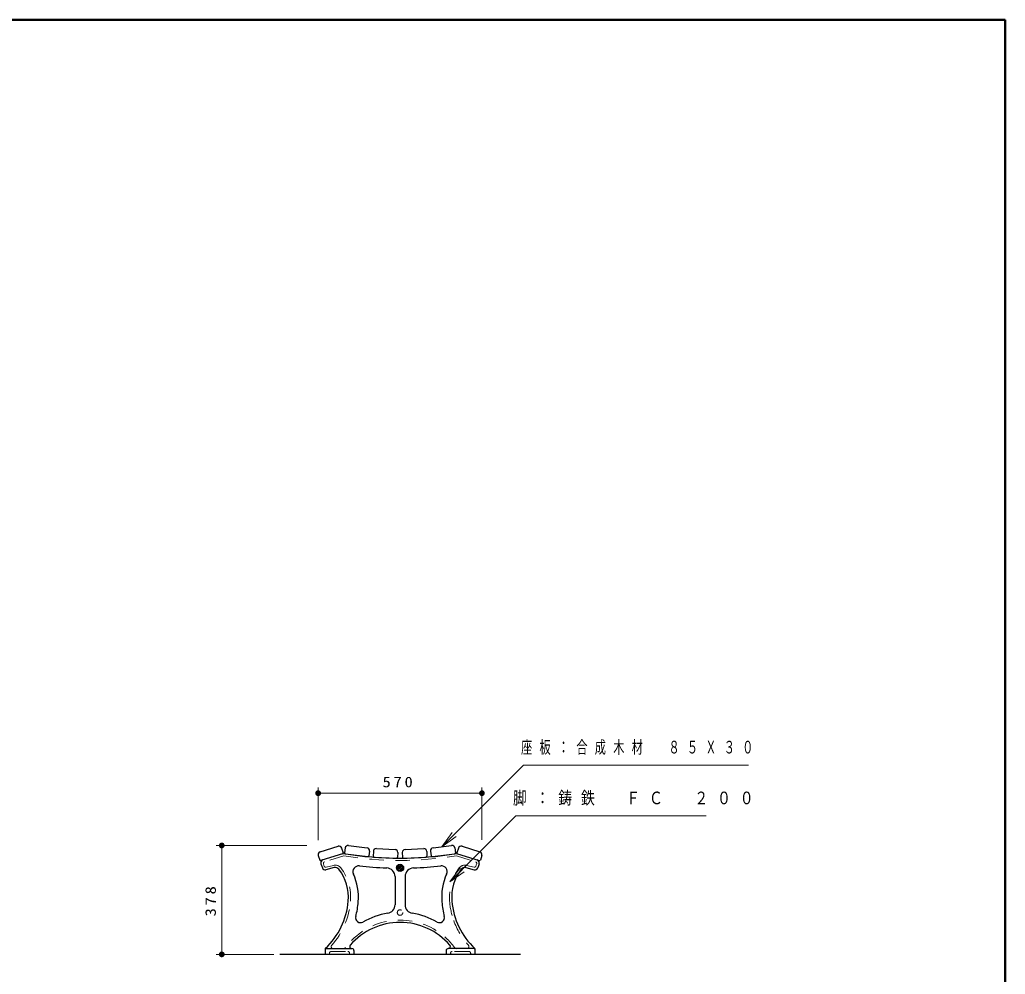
# Model space of a CAD drawing. Units: millimetres on the paper, scale 1:20. Extents: x -365 to 10, y -38 to 257.
# Drawn here: x -171 to 0, y 91.4 to 257 of the extents above; entities that cross this region are included whole.
import ezdxf

# ---------------------------------------------------------------- set-up
doc = ezdxf.new("R2010")
doc.units = ezdxf.units.MM
doc.linetypes.add('USER1', pattern=[4.5, 2.5, -2])
doc.layers.add('LY_1', color=4, linetype='Continuous', lineweight=25)
doc.layers.add('LY_2', color=7, linetype='Continuous', lineweight=13)
doc.styles.add('ＭＳ ゴシック', font='')
doc.styles.get('ＭＳ ゴシック').set_extended_font_data('MS Gothic')

# ---------------------------------------------------------------- blocks, each defined once
blk = doc.blocks.new('filled_dot')
at = {"color": 0, "linetype": 'Continuous', "lineweight": -2, "const_width": 1.25}
blk.add_lwpolyline([(-0.625, 0, 1), (0.625, 0, 1)], format="xyb", close=True, dxfattribs=at)

msp = doc.modelspace()

# ---------------------------------------------------------------- linework, layer by layer
at = {"layer": 'LY_1', "color": 7, "lineweight": 13}
for p, q in [((-119.242, 114.665), (-119.242, 123.817)), ((-90.821, 114.732), (-90.821, 123.817)), ((-119.242, 122.817), (-90.821, 122.817)), ((-97.751, 113.535), (-95.983, 116.01)), ((-97.751, 113.535), (-95.629, 115.656)), ((-95.276, 115.303), (-97.751, 113.535)), ((-121.195, 113.75), (-136.968, 113.75)), ((-135.968, 94.853), (-135.968, 113.75)), ((-96.387, 107.412), (-94.619, 109.887)), ((-96.387, 107.412), (-94.266, 109.534)), ((-93.912, 109.18), (-96.387, 107.412)), ((-126.906, 94.853), (-136.968, 94.853))]:
    msp.add_line(p, q, dxfattribs=at)
at = {"layer": 'LY_1'}
for p, q in [((-118.891, 112.658), (-115.788, 113.626)), ((-115.162, 113.297), (-114.909, 112.486)), ((-114.541, 113.313), (-114.648, 112.47)), ((-113.982, 113.746), (-110.758, 113.338)), ((-109.139, 113.202), (-105.892, 113.064)), ((-104.17, 113.064), (-100.923, 113.202)), ((-99.304, 113.338), (-96.08, 113.746)), ((-95.521, 113.313), (-95.414, 112.47)), ((-94.901, 113.298), (-95.155, 112.486)), ((-94.275, 113.626), (-91.173, 112.658)), ((-119.219, 112.032), (-118.966, 111.22)), ((-114.831, 112.353), (-118.778, 111.122)), ((-114.518, 112.302), (-110.599, 111.806)), ((-110.325, 112.78), (-110.431, 111.936)), ((-109.66, 112.723), (-109.696, 111.874)), ((-109.553, 111.718), (-105.606, 111.55)), ((-105.414, 112.543), (-105.45, 111.694)), ((-104.648, 112.543), (-104.612, 111.694)), ((-104.456, 111.55), (-100.51, 111.718)), ((-100.402, 112.723), (-100.366, 111.874)), ((-99.738, 112.78), (-99.631, 111.936)), ((-99.463, 111.806), (-95.544, 112.302)), ((-95.231, 112.353), (-91.285, 111.122)), ((-90.844, 112.032), (-91.097, 111.221)), ((-118.754, 110.59), (-118.504, 109.865)), ((-116.464, 109.907), (-117.909, 109.543)), ((-93.599, 109.907), (-92.153, 109.543)), ((-91.308, 110.59), (-91.558, 109.865)), ((-105.906, 108.342), (-105.906, 103.459)), ((-104.156, 108.342), (-104.156, 103.459)), ((-118.031, 95.809), (-118.031, 94.853)), ((-117.931, 95.853), (-113.381, 95.853)), ((-92.131, 95.853), (-96.649, 95.853)), ((-92.031, 95.809), (-92.031, 94.853)), ((-84.156, 94.853), (-125.906, 94.853)), ((-113.031, 95.503), (-113.031, 94.853)), ((-97.031, 95.503), (-97.031, 94.853)), ((-96.281, 95.053), (-96.281, 94.853)), ((-92.781, 95.053), (-92.781, 94.853))]:
    msp.add_line(p, q, dxfattribs=at)
at = {"layer": 'LY_1', "color": 7, "linetype": 'USER1', "lineweight": 13}
for p, q in [((-114.803, 111.943), (-118.163, 110.895)), ((-95.26, 111.943), (-91.899, 110.895)), ((-118.325, 110.574), (-118.171, 110.126)), ((-116.561, 110.295), (-117.873, 109.965)), ((-93.501, 110.295), (-92.189, 109.965)), ((-91.737, 110.574), (-91.892, 110.126)), ((-117.281, 95.053), (-117.281, 94.853)), ((-116.981, 95.353), (-114.081, 95.353)), ((-113.781, 95.053), (-113.781, 94.853))]:
    msp.add_line(p, q, dxfattribs=at)
at = {"layer": 'LY_1', "color": 7}
for p, q in [((-105.214, 109.859), (-105.449, 109.783)), ((-105.175, 109.74), (-105.411, 109.664)), ((-105.183, 109.956), (-105.328, 110.156)), ((-105.082, 110.029), (-105.227, 110.229)), ((-105.094, 109.681), (-105.094, 109.434)), ((-104.98, 110.029), (-104.835, 110.229)), ((-104.969, 109.681), (-104.969, 109.434)), ((-104.887, 109.74), (-104.652, 109.664)), ((-104.879, 109.955), (-104.734, 110.155)), ((-104.848, 109.859), (-104.613, 109.783))]:
    msp.add_line(p, q, dxfattribs=at)
at = {"layer": 'LY_1', "linetype": 'USER1', "lineweight": 13}
msp.add_line((-93.081, 95.353), (-95.981, 95.353), dxfattribs=at)
at = {"layer": 'LY_1', "color": 7, "lineweight": 13}
for points in [[(-97.751, 113.535), (-83.608, 127.677), (-44.582, 127.677)], [(-96.387, 107.412), (-84.932, 118.867), (-51.905, 118.867)]]:
    msp.add_lwpolyline(points, dxfattribs=at)
at = {"layer": 'LY_1', "color": 7}
msp.add_circle((-105.031, 109.853), 0.625, dxfattribs=at)
at = {"layer": 'LY_1', "color": 7, "linetype": 'USER1', "lineweight": 13}
msp.add_circle((-105.031, 102.103), 0.477, dxfattribs=at)
at = {"layer": 'LY_1'}
for centre, radius, start, end in [((-115.639, 113.149), 0.5, 17.32546, 107.32544), ((-114.045, 113.25), 0.5, 82.78899, 172.78896), ((-110.821, 112.842), 0.5, 352.789, 82.78899), ((-109.161, 112.702), 0.5, 87.56445, 177.56443), ((-105.913, 112.564), 0.5, 357.56447, 87.56445), ((-104.149, 112.564), 0.5, 92.43548, 182.43546), ((-100.902, 112.702), 0.5, 2.4355, 92.43548), ((-99.241, 112.842), 0.5, 97.21098, 187.21095), ((-96.017, 113.25), 0.5, 7.21099, 97.21098), ((-94.424, 113.149), 0.5, 72.67454, 162.67452), ((-118.742, 112.181), 0.5, 107.32544, 197.32542), ((-118.823, 111.265), 0.15, 197.32544, 287.32548), ((-118.281, 110.753), 0.5, 107.3255, 199.02562), ((-115.052, 112.441), 0.15, 287.32548, 17.32546), ((-105.031, 171.547), 60, 260.59955, 279.40046), ((-114.499, 112.451), 0.15, 172.78896, 262.78902), ((-110.58, 111.955), 0.15, 262.78902, 352.789), ((-109.546, 111.868), 0.15, 177.56443, 267.56446), ((-105.6, 111.7), 0.15, 267.56449, 357.56447), ((-104.462, 111.7), 0.15, 182.43548, 272.43551), ((-100.516, 111.868), 0.15, 272.43551, 2.4355), ((-99.482, 111.955), 0.15, 187.21097, 277.21101), ((-95.563, 112.451), 0.15, 277.21101, 7.21099), ((-95.011, 112.442), 0.15, 162.67452, 252.67454), ((-91.781, 110.753), 0.5, 340.97434, 72.67447), ((-91.24, 111.265), 0.15, 252.67457, 342.67455), ((-91.321, 112.181), 0.5, 342.67455, 72.67454), ((-118.031, 110.028), 0.5, 199.02564, 284.13807), ((-116.268, 109.132), 0.8, 37.2078, 104.13807), ((-122.003, 104.778), 8, 355.16311, 37.20783), ((-112.209, 109.209), 1, 83.43214, 204.34526), ((-105.031, 171.547), 61.75, 263.43203, 267.84805), ((-107.406, 108.342), 1.5, 0, 87.84811), ((-102.656, 108.342), 1.5, 92.15191, 179.99996), ((-105.031, 171.547), 61.75, 272.15193, 276.56795), ((-97.854, 109.209), 1, 335.65456, 96.56788), ((-88.06, 104.778), 8, 142.79213, 184.83686), ((-93.794, 109.132), 0.8, 75.8619, 142.79215), ((-92.031, 110.028), 0.5, 255.86191, 340.97434), ((-122.003, 104.778), 9.75, 355.16311, 24.3454), ((-88.06, 104.778), 9.75, 155.65463, 184.83686), ((-126.495, 105.052), 12.5, 312.81863, 355.64848), ((-126.495, 105.052), 14.25, 345.24669, 355.64848), ((-107.406, 103.459), 1.5, 279.32974, 0), ((-102.656, 103.459), 1.5, 179.99998, 260.67016), ((-83.567, 105.052), 14.25, 184.35149, 194.75329), ((-83.567, 105.052), 12.5, 184.35149, 227.18136), ((-111.893, 101.206), 0.85, 165.24673, 299.349), ((-105.031, 89.003), 13.15, 99.32976, 119.34903), ((-105.031, 89.003), 13.15, 60.651, 80.67027), ((-98.169, 101.206), 0.85, 240.65105, 14.7532), ((-105.031, 89.003), 11.4, 40.66111, 139.33891), ((-117.931, 95.809), 0.1, 132.81853, 179.99996), ((-117.931, 95.753), 0.1, 89.99998, 179.99996), ((-113.413, 96.203), 0.35, 139.33888, 270), ((-113.381, 95.503), 0.35, 0, 89.99998), ((-96.681, 95.503), 0.35, 89.99998, 179.99996), ((-96.649, 96.203), 0.35, 269.99996, 40.66109), ((-95.169, 96.353), 0.5, 216.69539, 269.99997), ((-92.131, 95.753), 0.1, 0, 89.99998), ((-92.131, 95.809), 0.1, 0, 47.18117)]:
    msp.add_arc(centre, radius, start, end, dxfattribs=at)
at = {"layer": 'LY_1', "color": 7, "linetype": 'USER1', "lineweight": 13}
for centre, radius, start, end in [((-105.031, 171.547), 60.4, 260.68982, 279.31016), ((-118.089, 110.656), 0.25, 107.32555, 199.02551), ((-117.934, 110.207), 0.25, 199.02547, 284.13803), ((-116.268, 109.132), 1.2, 37.20772, 104.13832), ((-122.003, 104.778), 8.4, 355.16311, 37.20781), ((-88.06, 104.778), 8.4, 142.79213, 184.83686), ((-93.794, 109.132), 1.2, 75.862, 142.79215), ((-92.128, 110.207), 0.25, 255.86196, 340.97451), ((-91.973, 110.656), 0.25, 340.97445, 72.67442), ((-126.495, 105.052), 12.9, 318.10199, 355.64848), ((-83.567, 105.052), 12.9, 184.35149, 199.51763), ((-105.031, 89.003), 11.8, 57.85458, 143.30461), ((-116.633, 96.203), 0.35, 138.102, 270), ((-114.894, 96.353), 0.5, 270.00002, 323.30457), ((-116.981, 95.053), 0.3, 89.99998, 179.99996), ((-114.081, 95.053), 0.3, 0, 89.99998)]:
    msp.add_arc(centre, radius, start, end, dxfattribs=at)
at = {"layer": 'LY_1', "color": 7}
for centre, radius, start, end in [((-105.031, 109.853), 0.5, 142.6017, 181.39829), ((-105.468, 109.842), 0.0625, 181.39897, 288.0021), ((-105.391, 109.605), 0.0625, 107.99996, 214.6029), ((-105.031, 109.853), 0.5, 214.60172, 253.39831), ((-105.379, 110.119), 0.0625, 35.99997, 142.6029), ((-105.176, 110.266), 0.0625, 109.39896, 216.00208), ((-105.233, 109.919), 0.0625, 288.00166, 35.99998), ((-105.031, 109.853), 0.5, 70.60171, 109.39831), ((-105.156, 109.681), 0.0625, 0.00165, 107.99998), ((-105.031, 110.066), 0.0625, 216.00166, 323.99998), ((-104.906, 109.681), 0.0625, 72.00166, 179.99996), ((-104.829, 109.919), 0.0625, 144.00166, 251.99997), ((-105.031, 109.853), 0.5, 286.60172, 325.39832), ((-104.886, 110.266), 0.0625, 323.99997, 70.6029), ((-104.684, 110.119), 0.0625, 37.39897, 144.00208), ((-104.671, 109.605), 0.0625, 325.39898, 72.00209), ((-105.031, 109.853), 0.5, 358.60172, 37.39831), ((-104.594, 109.842), 0.0625, 251.99998, 358.60291), ((-105.156, 109.434), 0.0625, 253.39896, 0.0021), ((-104.906, 109.434), 0.0625, 179.99998, 286.60291)]:
    msp.add_arc(centre, radius, start, end, dxfattribs=at)
at = {"layer": 'LY_1', "linetype": 'USER1', "lineweight": 13}
for centre, radius, start, end in [((-83.567, 105.052), 12.9, 199.51763, 221.89797), ((-105.031, 89.003), 11.8, 36.69541, 57.85458), ((-93.43, 96.203), 0.35, 269.99996, 41.89797), ((-95.981, 95.053), 0.3, 89.99998, 179.99996), ((-93.081, 95.053), 0.3, 0, 89.99998)]:
    msp.add_arc(centre, radius, start, end, dxfattribs=at)
at = {"layer": 'LY_2', "lineweight": 50}
for p, q in [((0, 257), (-365, 257)), ((0, 0), (0, 257))]:
    msp.add_line(p, q, dxfattribs=at)

# ---------------------------------------------------------------- block references
at = {"layer": 'LY_1', "color": 7, "lineweight": 13, "xscale": 0.4, "yscale": 0.4}
msp.add_blockref('filled_dot', (-119.242, 122.817), dxfattribs=at)
for p, rotation in [((-90.821, 122.817), 180), ((-135.968, 113.75), 270), ((-135.968, 94.853), 90)]:
    msp.add_blockref('filled_dot', p, dxfattribs=dict(at, rotation=rotation))

# ---------------------------------------------------------------- texts
at = {"layer": 'LY_1', "color": 7, "style": 'ＭＳ ゴシック'}
for s, insert, char_height, attachment_point in [('\\T1.64;\\W0.65;座板：合成木材\u3000８５Ｘ３０', (-84.032, 130.677), 2.199, 4), ('\\T1.33;\\W1.15;570', (-105.211, 123.817), 1.833, 8), ('\\T1.64;\\W0.8;脚：鋳鉄\u3000ＦＣ\u3000２００', (-85.434, 121.867), 2.199, 4)]:
    msp.add_mtext(s, dxfattribs=dict(at, insert=insert, char_height=char_height, attachment_point=attachment_point))
at = {"layer": 'LY_1', "color": 7, "insert": (-136.968, 104.302), "char_height": 1.833, "attachment_point": 8, "rotation": 90, "style": 'ＭＳ ゴシック'}
msp.add_mtext('\\T1.33;\\W1.15;378', dxfattribs=at)

doc.saveas('drawing.dxf')
